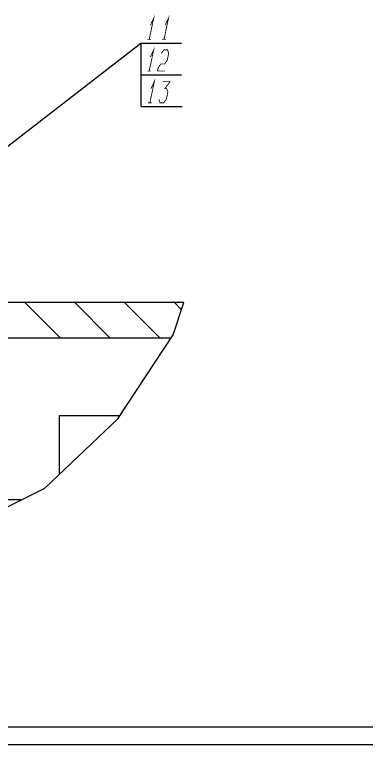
# Model space of a CAD drawing. Header units: millimetres. Extents: x 0 to 1189, y 0 to 841.
# Drawn here: x 494.3 to 594.1, y 0 to 207.1 of the extents above; entities that cross this region are included whole.
import ezdxf

# ---------------------------------------------------------------- set-up
doc = ezdxf.new("R2010")
doc.units = ezdxf.units.MM
doc.header["$LTSCALE"] = 65.395
doc.layers.get('0').update_dxf_attribs({"linetype": 'CONTINUOUS'})
doc.styles.get("Standard").update_dxf_attribs({"font": 'txt', "width": 0.7})
doc.dimstyles.get("Standard").update_dxf_attribs({"dimtxt": 3.5, "dimasz": 3, "dimexe": 0.18, "dimexo": 0.0625, "dimgap": 0.09, "dimtad": 1, "dimdec": 5, "dimdsep": 46, "dimtxsty": 'STANDARD', "dimblk": '_FILLED', "dimblk1": '_FILLED', "dimblk2": '_FILLED', "dimcen": 0.09, "dimadec": 0, "dimazin": 0, "dimtol": 1, "dimtp": 1e-05, "dimtm": 1e-05, "dimtfac": 1, "dimtdec": 5, "dimtofl": 0, "dimtmove": 0, "dimatfit": 3, "dimldrblk": '_FILLED', "dimfxl": 1, "dimtolj": 1, "dimarcsym": 0})

# ---------------------------------------------------------------- blocks, each defined once
blk = doc.blocks.new('LINIA3_BL1', base_point=(530.12, 190.01))
at = {"color": 2, "linetype": 'CONTINUOUS'}
blk.add_line((530.12, 199.01), (530.12, 181.01), dxfattribs=at)
blk = doc.blocks.new('_FILLED')
at = {"color": 0, "linetype": 'BYBLOCK'}
blk.add_solid([(0, 0), (-1, 0.167), (-1, -0.167)], dxfattribs=at)
blk = doc.blocks.new('BALLOON2001_BL12', base_point=(535.88, 202.56))
at = {"color": 2, "linetype": 'CONTINUOUS'}
blk.add_line((530.12, 199.01), (541.64, 199.01), dxfattribs=at)
at = {"color": 2, "linetype": 'CONTINUOUS', "const_width": 0.25}
for points in [[(532.83, 204.1), (533.78, 206.1), (532.51, 200.1)], [(537.03, 204.1), (537.98, 206.1), (536.71, 200.1)], [(531.98, 200.1), (533.03, 200.1)], [(536.18, 200.1), (537.23, 200.1)]]:
    blk.add_lwpolyline(points, dxfattribs=at)
blk = doc.blocks.new('BALLOON2001_BL14', base_point=(535.88, 193.56))
at = {"color": 2, "linetype": 'CONTINUOUS'}
blk.add_line((530.12, 190.01), (541.64, 190.01), dxfattribs=at)
at = {"color": 2, "linetype": 'CONTINUOUS', "const_width": 0.25}
for points in [[(532.83, 195.1), (533.78, 197.1), (532.51, 191.1)], [(535.93, 196.1), (536.67, 197.1), (537.72, 197.1), (538.03, 196.1), (537.61, 194.1), (536.87, 193.1), (535.82, 193.1), (535.08, 192.1), (534.87, 191.1), (536.97, 191.1)], [(531.98, 191.1), (533.03, 191.1)]]:
    blk.add_lwpolyline(points, dxfattribs=at)
blk = doc.blocks.new('BALLOON2001_BL15', base_point=(536.08, 184.56))
at = {"color": 2, "linetype": 'CONTINUOUS'}
blk.add_line((530.31, 181.01), (541.84, 181.01), dxfattribs=at)
at = {"color": 2, "linetype": 'CONTINUOUS', "const_width": 0.25}
for points in [[(533.03, 186.1), (533.98, 188.1), (532.7, 182.1)], [(536.34, 188.1), (538.44, 188.1), (536.96, 186.1), (537.49, 186.1), (537.8, 185.1), (537.38, 183.1), (536.64, 182.1), (535.59, 182.1), (535.28, 183.1)], [(532.18, 182.1), (533.23, 182.1)]]:
    blk.add_lwpolyline(points, dxfattribs=at)

msp = doc.modelspace()

# ---------------------------------------------------------------- linework, layer by layer
at = {"color": 7, "linetype": 'CONTINUOUS'}
for p, q in [((542.3399133, 125.3735683), (447.0820295, 125.3735683)), ((539.2977464, 116.2645208), (542.3399133, 125.3735683)), ((523.6383571, 92.3971729), (539.2977464, 116.2645208)), ((340.5022143, 115.3735683), (538.7131917, 115.3735683)), ((507.0820295, 93.3735683), (524.2789711, 93.3735683)), ((507.0820295, 76.6998104), (507.0820295, 93.3735683)), ((502.9010632, 72.7357584), (523.6383571, 92.3971729)), ((478.6720601, 60.6909751), (502.9010632, 72.7357584)), ((496.1377606, 69.3735683), (404.9073155, 69.3735683)), ((20, 5), (1184, 5)), ((0, 0), (1189, 0))]:
    msp.add_line(p, q, dxfattribs=at)
at = {"color": 2, "linetype": 'CONTINUOUS'}
for p, q in [((507.2421858, 115.3735683), (497.2421858, 125.3735683)), ((521.3837873, 115.3735683), (511.3837873, 125.3735683)), ((535.5263655, 115.3735683), (525.5263655, 125.3735683)), ((541.6712118, 123.3713001), (539.6689436, 125.3735683))]:
    msp.add_line(p, q, dxfattribs=at)

# ---------------------------------------------------------------- block references
for name, p in [('BALLOON2001_BL12', (535.8820042, 202.5553176)), ('LINIA3_BL1', (530.1199845, 190.0104888)), ('BALLOON2001_BL14', (535.8820042, 193.5553201)), ('BALLOON2001_BL15', (536.0766547, 184.5553227))]:
    msp.add_blockref(name, p, dxfattribs=at)

# ---------------------------------------------------------------- leaders
msp.add_leader([(483.8820295, 163.1517875), (530.1199845, 199.0104888)], dimstyle='STANDARD', override={"dimtad": 0, "dimldrblk": 'DOT'}, dxfattribs=at)

doc.saveas('drawing.dxf')
